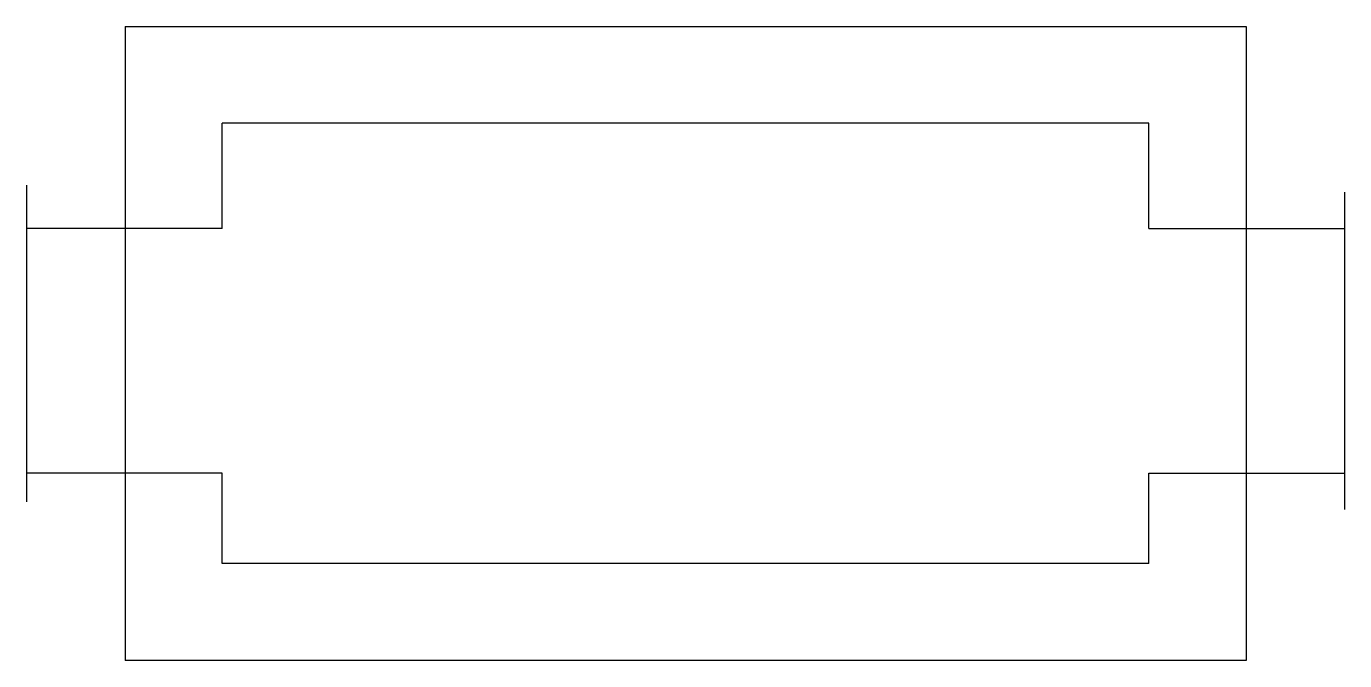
# Model space of a CAD drawing. Header units: metres. Extents: x -19877.7 to -19846.3, y -11788.9 to -11773.8.
import ezdxf

# ---------------------------------------------------------------- set-up
doc = ezdxf.new("R2010")
doc.units = ezdxf.units.M
doc.layers.add('1', color=7, linetype='Continuous')

msp = doc.modelspace()

# ---------------------------------------------------------------- linework, layer by layer
at = {"layer": '1'}
for p, q in [((-19875.36, -11773.76), (-19848.61, -11773.76)), ((-19875.36, -11773.76), (-19875.36, -11788.91)), ((-19848.61, -11773.76), (-19848.61, -11788.91)), ((-19850.93, -11776.07), (-19873.05, -11776.07)), ((-19873.05, -11778.59), (-19873.05, -11776.07)), ((-19850.93, -11778.59), (-19850.93, -11776.07)), ((-19877.72, -11777.55), (-19877.72, -11785.12)), ((-19846.26, -11777.72), (-19846.26, -11785.3)), ((-19873.05, -11778.59), (-19877.72, -11778.59)), ((-19850.93, -11778.59), (-19846.26, -11778.59)), ((-19873.05, -11784.43), (-19877.72, -11784.43)), ((-19873.05, -11786.59), (-19873.05, -11784.43)), ((-19850.93, -11784.43), (-19846.26, -11784.43)), ((-19850.93, -11786.59), (-19850.93, -11784.43)), ((-19850.93, -11786.59), (-19873.05, -11786.59)), ((-19848.61, -11788.91), (-19875.36, -11788.91))]:
    msp.add_line(p, q, dxfattribs=at)

doc.saveas('drawing.dxf')
